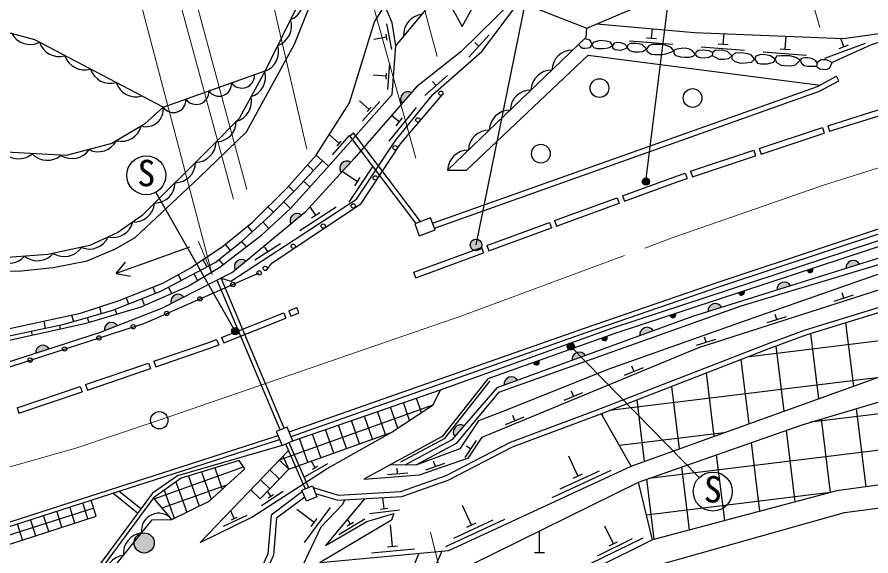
# Model space of a CAD drawing. Units: millimetres at full size, sheet at 1:1000; details may follow other scales. Extents: x 40000 to 680000, y 20000 to 380000.
# Drawn here: x 257796 to 316899, y 268419 to 305738 of the extents above; entities that cross this region are included whole.
import ezdxf
from ezdxf.enums import TextEntityAlignment as Align

# ---------------------------------------------------------------- set-up
doc = ezdxf.new("R2010")
doc.units = ezdxf.units.MM
doc.header["$LTSCALE"] = 1000
doc.linetypes.add('CHAIN', pattern=[18.5, 12, -1.5, 3.5, -1.5])
for name, color, linetype, lineweight in [('M-BGD', 7, 'Continuous', 25), ('M-BGD-EXST', 7, 'Continuous', 25), ('M-BMK', 2, 'CHAIN', 13), ('M-BMK-SRVR', 3, 'Continuous', 25), ('M-STR-HTXT', 7, 'Continuous', 13), ('M-STR-STRC', 7, 'Continuous', 25)]:
    doc.layers.add(name, color=color, linetype=linetype, lineweight=lineweight)
doc.styles.add('ＭＳ ゴシック', font='')
doc.styles.get('ＭＳ ゴシック').set_extended_font_data('MS Gothic')

msp = doc.modelspace()

# ---------------------------------------------------------------- hatches: boundary and pattern name
at = {"layer": 'M-BGD'}
for points in [[(284446, 299760), (285096, 300507, 0.82183)], [(280898, 295693), (280232, 294960, -0.82183)], [(277508, 292021), (276744, 291390, -0.82183)], [(273654, 288836), (272891, 288205, -0.82183)], [(316112, 288623), (315167, 288327, -0.82183)], [(312868, 288340), (312487, 288214, 0.4608), (312751, 288054, 0.4608)], [(311341, 287127), (310396, 286830, -0.82183)], [(308119, 286776), (307738, 286650, 0.4608), (308002, 286490, 0.4608)], [(268460, 285898), (269343, 286348, 0.82183)], [(306570, 285631), (305625, 285334, -0.82183)], [(303370, 285212), (302988, 285086, 0.4608), (303253, 284926, 0.4608)], [(264760, 284360), (263839, 283996, -0.82183)], [(301842, 284009), (300911, 283669, -0.82183)], [(298248, 283498), (298626, 283634, -0.4608), (298516, 283345, -0.4608)], [(260028, 282752), (259085, 282449, -0.82183)], [(297145, 282294), (296215, 281954, -0.82183)], [(293542, 281808), (293920, 281944, -0.4608), (293810, 281655, -0.4608)], [(292449, 280579), (291518, 280239, -0.82183)], [(288096, 276679), (288743, 277430, 0.82183)], [(265893, 269321, -1), (267293, 269321, -0.41421), (266593, 268621, -0.41421)]]:
    msp.add_hatch(color=256, dxfattribs=at).paths.add_polyline_path(points)
at = {"layer": 'M-BGD-EXST'}
for points in [[(301548, 294462, -1), (301109, 294223, -0.41421), (301209, 294562, -0.41421)], [(273115, 284098, -1), (272676, 283859, -0.41421), (272776, 284198, -0.41421)], [(296348, 283041, -1), (295909, 282802, -0.41421), (296008, 283141, -0.41421)]]:
    msp.add_hatch(color=256, dxfattribs=at).paths.add_polyline_path(points)
at = {"layer": 'M-STR-STRC'}
msp.add_hatch(color=256, dxfattribs=at).paths.add_polyline_path([(289230, 289740, -0.41421), (289353, 290292, -0.41421), (289905, 290170, -1)])

# ---------------------------------------------------------------- linework, layer by layer
at = {"layer": 'M-BGD'}
for p, q in [((284011, 303743), (288389, 309006)), ((283728, 303501), (283396, 305270)), ((283424, 304146), (283346, 304558)), ((289063, 302955), (290474, 304510)), ((301718, 304271), (301772, 304933)), ((306679, 303865), (306739, 304592)), ((310969, 303513), (311043, 304418)), ((283385, 304352), (282500, 304186)), ((289768, 303733), (289490, 303985)), ((300198, 304095), (303188, 303850)), ((301369, 304300), (302067, 304243)), ((306331, 303893), (307028, 303836)), ((313718, 302890), (316535, 303922)), ((314694, 303567), (315352, 303808)), ((315023, 303688), (314811, 304266)), ((305160, 303688), (308150, 303443)), ((309450, 303337), (312440, 303092)), ((310620, 303542), (311318, 303485)), ((267907, 299494), (274970, 302023)), ((283462, 300732), (283596, 302527)), ((283350, 301643), (282452, 301710)), ((283334, 301434), (283365, 301853)), ((286019, 300307), (287596, 301694)), ((314676, 301333), (314510, 301638)), ((286808, 301000), (286560, 301282)), ((282176, 299347), (281502, 299943)), ((281714, 298554), (282908, 299901)), ((282037, 299190), (282315, 299504)), ((283545, 297134), (285433, 299465)), ((313910, 298207), (318308, 299597)), ((314036, 297828), (318429, 299215)), ((284256, 298488), (283718, 298923)), ((284035, 298216), (284476, 298760)), ((309165, 296632), (313539, 298085)), ((313539, 298085), (313665, 297706)), ((313910, 298207), (314036, 297828)), ((280087, 296987), (279398, 297596)), ((279625, 296193), (280818, 297541)), ((280832, 297520), (281091, 297715)), ((285403, 291454), (280832, 297520)), ((285720, 291574), (281091, 297715)), ((309291, 296252), (313665, 297706)), ((279948, 296829), (280226, 297144)), ((278498, 296181), (279358, 295406)), ((304420, 295055), (308794, 296509)), ((304546, 294676), (308920, 296129)), ((308794, 296509), (308920, 296129)), ((309165, 296632), (309291, 296252)), ((277892, 295499), (278308, 295118)), ((281360, 294334), (280302, 295036)), ((280779, 292918), (282439, 295417)), ((304049, 294932), (304175, 294553)), ((304420, 295055), (304546, 294676)), ((277633, 294380), (278072, 293978)), ((281166, 294042), (281553, 294625)), ((276574, 294018), (276952, 293648)), ((295005, 291638), (299343, 293228)), ((299343, 293228), (299480, 292852)), ((299700, 293359), (299837, 292983)), ((275162, 292602), (275552, 292220)), ((276252, 292934), (276719, 292476)), ((277376, 290950), (279889, 292588)), ((278469, 292020), (278089, 292602)), ((295143, 291262), (299480, 292852)), ((278175, 291829), (278762, 292211)), ((274823, 291536), (275212, 291103)), ((290311, 289917), (294648, 291507)), ((294648, 291507), (294786, 291131)), ((295005, 291638), (295143, 291262)), ((273736, 291248), (274079, 290867)), ((290448, 289541), (294786, 291131)), ((273336, 290198), (273662, 289835)), ((272210, 290009), (272554, 289575)), ((274264, 288921), (276023, 290068)), ((275144, 289494), (274939, 289808)), ((285259, 288065), (289954, 289786)), ((289954, 289786), (290091, 289410)), ((290311, 289917), (290448, 289541)), ((285397, 287689), (290091, 289410)), ((270653, 288940), (270920, 288435)), ((271771, 288953), (272060, 288589)), ((264649, 287985), (265643, 287803)), ((268945, 287891), (269152, 287500)), ((270036, 287968), (270285, 287497)), ((285397, 287689), (285259, 288065)), ((355864, 288016), (308304, 282176)), ((276009, 277147), (271653, 287525)), ((276278, 277258), (271913, 287657)), ((267198, 287030), (267365, 286606)), ((268268, 287032), (268496, 286602)), ((265339, 286292), (265504, 285873)), ((266435, 286240), (266619, 285772)), ((314365, 286065), (315698, 286493)), ((315031, 286279), (314917, 286636)), ((263491, 285657), (263618, 285215)), ((264574, 285506), (264707, 285170)), ((276600, 285398), (277154, 285619)), ((277302, 285247), (277154, 285619)), ((261571, 285099), (261695, 284664)), ((262657, 284940), (262757, 284591)), ((271953, 283552), (276254, 285261)), ((272101, 283180), (276402, 284889)), ((276254, 285261), (276402, 284889)), ((276600, 285398), (276747, 285026)), ((276747, 285026), (277302, 285247)), ((309716, 284576), (311049, 285003)), ((310383, 284789), (310268, 285146)), ((259648, 284682), (259751, 284201)), ((260729, 284410), (260786, 284143)), ((315707, 280185), (315169, 284572)), ((258773, 283993), (258832, 283713)), ((313295, 279315), (312742, 283825)), ((271608, 283415), (271755, 283043)), ((271953, 283552), (272101, 283180)), ((304828, 283009), (306161, 283436)), ((305495, 283223), (305380, 283580)), ((310883, 278444), (310330, 282954)), ((356398, 283044), (312720, 277681)), ((308472, 277574), (307925, 282029)), ((262531, 280285), (266897, 281772)), ((262660, 279907), (267026, 281394)), ((266897, 281772), (267026, 281394)), ((267264, 281897), (267393, 281519)), ((299852, 280940), (301146, 281475)), ((300499, 281207), (300355, 281554)), ((317308, 280763), (298802, 278491)), ((306060, 276703), (305520, 281096)), ((257798, 278673), (262164, 280160)), ((262164, 280160), (262293, 279782)), ((262531, 280285), (262660, 279907)), ((356665, 280558), (301521, 273787)), ((303648, 275833), (303116, 280164)), ((257927, 278295), (262293, 279782)), ((295670, 279207), (296964, 279743)), ((296317, 279475), (296173, 279822)), ((284964, 277802), (284536, 279037)), ((285783, 278340), (285433, 279348)), ((301236, 274962), (300712, 279231)), ((257798, 278673), (257927, 278295)), ((275966, 275074), (286602, 278877)), ((283291, 276826), (282741, 278415)), ((284145, 277265), (283638, 278726)), ((316563, 273215), (315899, 278626)), ((281502, 276187), (280945, 277793)), ((282397, 276506), (281843, 278104)), ((291602, 277522), (292895, 278058)), ((292248, 277790), (292105, 278136)), ((300314, 274629), (298238, 278272)), ((298331, 278108), (298307, 278299)), ((314093, 272815), (313469, 277903)), ((280608, 275867), (280048, 277482)), ((278818, 275228), (278253, 276860)), ((279713, 275547), (279150, 277171)), ((306731, 276945), (299500, 276058)), ((311654, 272167), (311045, 277125)), ((276373, 276175), (277729, 273067)), ((276610, 276273), (277966, 273164)), ((277924, 274908), (277355, 276549)), ((288823, 275234), (289594, 276403)), ((289208, 275818), (288895, 276025)), ((309215, 271519), (308631, 276279)), ((306776, 270870), (306216, 275432)), ((276604, 274436), (275953, 275060)), ((276604, 274436), (276212, 275331)), ((278433, 274526), (278164, 274994)), ((286090, 274392), (287413, 274851)), ((286751, 274621), (286628, 274976)), ((296617, 273958), (295988, 275320)), ((267292, 272372), (273459, 274600)), ((271474, 274514), (271997, 273038)), ((275947, 273750), (275296, 274374)), ((277742, 273922), (279303, 274818)), ((278251, 274422), (278615, 274631)), ((284139, 274112), (284111, 274486)), ((294825, 272470), (298911, 274356)), ((295380, 273057), (298104, 274314)), ((304337, 270222), (303801, 274586)), ((269657, 273952), (270397, 271866)), ((270566, 274233), (271236, 272343)), ((275290, 273064), (274639, 273688)), ((283441, 274060), (284837, 274165)), ((296299, 273811), (296934, 274105)), ((301898, 269573), (301386, 273740)), ((267833, 271742), (272320, 273333)), ((268795, 273543), (269539, 271445)), ((301782, 269543), (300806, 273536)), ((266138, 271384), (264414, 272763)), ((266364, 271689), (264848, 272902)), ((267989, 272972), (268680, 271023)), ((274633, 272378), (273982, 273002)), ((274716, 271901), (276208, 272909)), ((275361, 272554), (275129, 272897)), ((275187, 272436), (275535, 272672)), ((314069, 272809), (301365, 271249)), ((262705, 270985), (262346, 272100)), ((263282, 271171), (262923, 272285)), ((268519, 270943), (267236, 272437)), ((283206, 271696), (283109, 272453)), ((289255, 270559), (288626, 271921)), ((263103, 271728), (250759, 267792)), ((260896, 270403), (260537, 271518)), ((261800, 270694), (261442, 271809)), ((272832, 271014), (272585, 271544)), ((278352, 270740), (277150, 271636)), ((277697, 269358), (279489, 271763)), ((282191, 271355), (284274, 271621)), ((282963, 271665), (283449, 271727)), ((250947, 267202), (263282, 271171)), ((259087, 269821), (258729, 270936)), ((259992, 270112), (259633, 271227)), ((272092, 270471), (273724, 271231)), ((272642, 270925), (273022, 271103)), ((278143, 270459), (278562, 271020)), ((280070, 269913), (281872, 270993)), ((280653, 270507), (281073, 270759)), ((280863, 270633), (280667, 270961)), ((287464, 269071), (291549, 270957)), ((288019, 269658), (290743, 270915)), ((288937, 270412), (289573, 270706)), ((258183, 269530), (257824, 270645)), ((283791, 269075), (283651, 270569)), ((293956, 268667), (293956, 270159)), ((299069, 269265), (298471, 270476)), ((297492, 267884), (301123, 269678)), ((297978, 268425), (300399, 269621)), ((283443, 269043), (284139, 269108)), ((298786, 269126), (299351, 269405)), ((282326, 268637), (285312, 268917)), ((293606, 268667), (294306, 268667))]:
    msp.add_line(p, q, dxfattribs=at)
for points in [[(292195, 306984), (292562, 306789), (297241, 304981), (302007, 307016), (294431, 309738), (292071, 310342), (284783, 311630), (283194, 317709)], [(278951, 316371), (278517, 311129), (278497, 310269), (277377, 306867), (274970, 302023), (273174, 298725), (271397, 296909), (266465, 292002), (264768, 290818), (262832, 289911), (259936, 289290), (256511, 289039), (252339, 289347), (244677, 287023)], [(244921, 286010), (252700, 288244), (257876, 288150), (260303, 288403), (262638, 288851), (264605, 289683), (265969, 290480), (270359, 294590), (273687, 297795), (276991, 303867), (279428, 309951), (279461, 316526)], [(271913, 287657), (272588, 287450), (281300, 293131), (283995, 297188), (286578, 300377), (289957, 303348), (292630, 306879), (299774, 309980), (297474, 311463)], [(245954, 281715), (262192, 285234), (264865, 286104), (267880, 287302), (269739, 288332), (271990, 289830), (274085, 291531), (276482, 293914), (278498, 296181), (280803, 299803), (282528, 305410), (284829, 308988)], [(267907, 299494), (259021, 304158), (247799, 307243)], [(292195, 306984), (288517, 303322), (285440, 300902), (281128, 295946), (280898, 295693)], [(284011, 303743), (283749, 305341), (283255, 306541)], [(287889, 306375), (288605, 305080), (289321, 306375)], [(287595, 295140), (297184, 304342), (297241, 304981)], [(297927, 305274), (304683, 304675), (314997, 304259), (319753, 304920), (325380, 304920)], [(320299, 304920), (316877, 303787), (314228, 302595)], [(246147, 280915), (262590, 284541), (266383, 285668), (269599, 287090), (271842, 288420), (274730, 290665), (276701, 292456), (279458, 295518), (283760, 300377), (284011, 303743)], [(305938, 303287), (305712, 303404), (305283, 303453), (304952, 303422), (304800, 303305), (304742, 303163), (304849, 303002), (305091, 302935), (305363, 302921), (305690, 302957), (305911, 303066)], [(276632, 277005), (297082, 284197), (306393, 287412), (321381, 292377), (333705, 295961), (341110, 297618), (352014, 299716), (361302, 301130), (367085, 301808), (374144, 302417), (384535, 302930), (393202, 303042), (393428, 303036)], [(276758, 276698), (297191, 283883), (306499, 287098), (321479, 292060), (333788, 295639), (341178, 297294), (352070, 299389), (361346, 300801), (367118, 301478), (374167, 302087), (384545, 302599), (393199, 302710), (393428, 302704)], [(287595, 295140), (288911, 295140), (297330, 303105), (313392, 301029)], [(313185, 302575), (313061, 302739), (312814, 302872), (312532, 302918), (312304, 302921), (312098, 302870), (312007, 302750), (312091, 302544), (312282, 302387), (312486, 302347), (312885, 302340), (313141, 302329)], [(267907, 299494), (266624, 298332), (264347, 296979), (261199, 296142), (255771, 296450), (250705, 297818), (239496, 301837)], [(286558, 291454), (313192, 300920), (314510, 301638)], [(278459, 272742), (279999, 272273), (284429, 272529), (287631, 273669), (292087, 275973), (298077, 278209), (309973, 282823), (312483, 283745), (321418, 286496), (326306, 287967), (332341, 289624), (341109, 291990), (346625, 293198), (355534, 294073), (365406, 296635), (372437, 299090), (373957, 300655), (381564, 301051), (391258, 301301), (396185, 301400), (409296, 301009), (412623, 300717)], [(369573, 300854), (365139, 299887), (361630, 299555), (354044, 298464), (347512, 297318), (339696, 295712), (331643, 293482), (319300, 289623), (304553, 284998), (291001, 280051), (287897, 276448), (284626, 274711)], [(370637, 301242), (367705, 300173), (364890, 299519), (358608, 298829), (352164, 297852), (342792, 296048), (335280, 294165), (318174, 288799), (307885, 285712), (291112, 279734), (288189, 276217), (285387, 274701)], [(286681, 291128), (313334, 300602), (314676, 301333)], [(275095, 288238), (275433, 288688), (281606, 292838), (284328, 296969), (287247, 300366)], [(278287, 273158), (280041, 272625), (284359, 272874), (287492, 273990), (291945, 276292), (297953, 278535), (309850, 283149), (312372, 284076), (321317, 286830), (326210, 288302), (332249, 289960), (341026, 292329), (346571, 293542), (355473, 294417), (365304, 296969)], [(353147, 297240), (348209, 296269), (339430, 294184), (326792, 290873), (325648, 290580), (324691, 290471), (307876, 284579), (298677, 281328), (291608, 278491), (289728, 277767), (288450, 275844), (285387, 274701), (283607, 274724)], [(290380, 280673), (287230, 276685), (281796, 273743), (285643, 274034), (289038, 275212), (289982, 276644), (304983, 282858), (321105, 288025), (326332, 289713), (333592, 291690), (346622, 295230), (353061, 296476)], [(280898, 295693), (277724, 292199), (272735, 288076), (267787, 285555), (263556, 283885), (251386, 279976), (246230, 280548), (243500, 279469)], [(246059, 281281), (261045, 284477), (264418, 285445), (267752, 286759), (271514, 288750), (273304, 290170), (275322, 291986), (277095, 293793), (278928, 295793)], [(246059, 281281), (261045, 284477), (264418, 285445), (267752, 286759), (271514, 288750), (273304, 290170), (275322, 291986), (277095, 293793), (278928, 295793)], [(276886, 276386), (287106, 279928), (299030, 284210), (320095, 291147), (331846, 294691), (333482, 295136), (334202, 295732)], [(334244, 294991), (320217, 290760), (299162, 283826), (290380, 280673)], [(299700, 293359), (303433, 294728), (304049, 294932)], [(299837, 292983), (303565, 294350), (304175, 294553)], [(269725, 289798), (264649, 287985), (265303, 288755)], [(246642, 280325), (251269, 279577), (266648, 284550), (274552, 288014)], [(278768, 267961), (287683, 268797), (300314, 274629), (317820, 280948), (330878, 283759), (337394, 284603), (346039, 286494), (356010, 286657)], [(317485, 263263), (314311, 262820), (309429, 262855), (304890, 263900), (298698, 266509), (297932, 267621), (289196, 267812), (300806, 273536), (312134, 277506), (318778, 279482), (330051, 281905), (337592, 282878), (346477, 284905), (355529, 284970), (356191, 284970)], [(267264, 281897), (270939, 283149), (271608, 283415)], [(267393, 281519), (271077, 282774), (271755, 283043)], [(290530, 280554), (287356, 276535), (284346, 274906)], [(298525, 266760), (315070, 271438), (339546, 274656), (349260, 277078), (352730, 277254), (355290, 275393), (357319, 275315), (370068, 278299), (374148, 279608), (377661, 279328), (381844, 280055), (401428, 280699), (409744, 280556), (408955, 279063), (407144, 276970), (406751, 275131), (387914, 275205), (381022, 275344), (374935, 275323), (351868, 271570), (351357, 274711), (348304, 275712), (347831, 276721)], [(274633, 272378), (276604, 274436), (283697, 276971), (286602, 278877), (287106, 279928)], [(356911, 278262), (346104, 277899), (338616, 275997), (331481, 275246), (319189, 273581), (314528, 272931), (301782, 269543), (297932, 267621)], [(250497, 268591), (262836, 272560), (269876, 274815), (275859, 276750)], [(276575, 275710), (270477, 269343), (274049, 271094), (279267, 274471), (283697, 276971)], [(250588, 268317), (262924, 272286), (269964, 274541), (275968, 276483)], [(276135, 276077), (268893, 273965), (267168, 272776), (262826, 266908)], [(223302, 244551), (231692, 244721), (235054, 245637), (246435, 251905), (254031, 257337), (261385, 263793), (267149, 270925), (268519, 270943), (271084, 272204), (273556, 274461), (273158, 275034), (269151, 273795), (267236, 272437), (262538, 266053)], [(277558, 272873), (275378, 271248), (275147, 268565), (271086, 259421), (262920, 252469), (252176, 248039), (243409, 243200), (239214, 242223), (235046, 239493)], [(277713, 272495), (275756, 271037), (275536, 268465), (271411, 259178), (263129, 252128), (252348, 247682), (243552, 242828), (239372, 241853), (235263, 239162)], [(280477, 272301), (280309, 271950), (278817, 270405), (277124, 266806), (274028, 261130), (271477, 257823), (263131, 251239), (254220, 247136), (245544, 242466), (241591, 240399), (235047, 238814)], [(281855, 272381), (279152, 269151), (282003, 270812), (283864, 271353), (283719, 270904), (278768, 267961), (274484, 260892), (271776, 257311), (263246, 250647), (255609, 247205), (250026, 244182), (243437, 240188)], [(272760, 248275), (274302, 249925), (275972, 251813), (277504, 253612), (278770, 255234), (279857, 256845), (280767, 258239), (281627, 259980), (282626, 261968), (283743, 264390), (284732, 266487), (285622, 268604)], [(287193, 268751), (285327, 264440), (284575, 262513), (283646, 260259), (282717, 258173), (281332, 255800), (280037, 253872), (278276, 251330), (277159, 250094), (276033, 248871)]]:
    msp.add_lwpolyline(points, dxfattribs=at)
for points in [[(297603, 303820), (297481, 304097), (297369, 304155), (297077, 304239), (296663, 303843), (296771, 303731), (296940, 303588), (297106, 303588), (297316, 303610), (297454, 303628)], [(299003, 303780), (298864, 304003), (298573, 304075), (298140, 304110), (297898, 304057), (297670, 303968), (297603, 303820), (297697, 303624), (297952, 303561), (298368, 303552), (298712, 303610), (298824, 303646)], [(300038, 303605), (299911, 303829), (299585, 303954), (299325, 303985), (299138, 303923), (299003, 303780), (299021, 303597), (299196, 303498), (299576, 303445), (299804, 303525)], [(301359, 303529), (301062, 303829), (300628, 303905), (300235, 303914), (300069, 303820), (300038, 303605), (300195, 303431), (300490, 303328), (300852, 303319), (301103, 303355)], [(303256, 303399), (303065, 303629), (302674, 303797), (302258, 303833), (301726, 303833), (301515, 303735), (301359, 303529), (301395, 303386), (301699, 303167), (301972, 303140), (302472, 303145), (302705, 303185), (302920, 303257), (303054, 303306)], [(304742, 303163), (304535, 303413), (304330, 303511), (304034, 303574), (303753, 303556), (303466, 303507), (303337, 303466), (303256, 303399), (303252, 303207), (303373, 303073), (303717, 302988), (304017, 302966), (304334, 302966), (304598, 303029)], [(307270, 303057), (306967, 303358), (306523, 303456), (306111, 303416), (305938, 303287), (305911, 303066), (306368, 302826), (306728, 302826), (307069, 302880)], [(308860, 302830), (308606, 303128), (308295, 303221), (307856, 303261), (307532, 303230), (307270, 303057), (307279, 302840), (307474, 302671), (307900, 302556), (308198, 302560), (308637, 302605)], [(310272, 302821), (309943, 303065), (309610, 303127), (309273, 303141), (308931, 303039), (308860, 302830), (309038, 302547), (309277, 302489), (309730, 302489), (310178, 302613)], [(312007, 302750), (311701, 302936), (311284, 303047), (310707, 303043), (310365, 303029), (310272, 302821), (310365, 302599), (310685, 302409), (310916, 302387), (311346, 302369), (311688, 302427), (311821, 302564)], [(314228, 302595), (313828, 302768), (313440, 302768), (313185, 302575), (313141, 302329), (313370, 302153), (313828, 302118), (314048, 302223)], [(285640, 290597), (286727, 291008), (286414, 291836), (285327, 291426)], [(276135, 276077), (276886, 276386), (276491, 277346), (275741, 277037)], [(277515, 272978), (278239, 273276), (278549, 272521), (277825, 272223)]]:
    msp.add_lwpolyline(points, close=True, dxfattribs=at)
for centre, radius in [((298109, 300821), 650), ((287133, 300464), 150), ((304556, 300133), 650), ((285545, 298615), 150), ((283961, 296685), 150), ((294054, 296278), 650), ((282586, 294597), 150), ((281064, 292654), 150), ((278990, 291260), 150), ((276915, 289865), 150), ((274975, 288328), 150), ((274552, 288014), 150), ((272738, 287219), 150), ((270449, 286216), 150), ((268159, 285212), 150), ((265839, 284288), 150), ((263460, 283519), 150), ((261082, 282750), 150), ((258703, 281981), 150), ((266593, 269321), 700)]:
    msp.add_circle(centre, radius, dxfattribs=at)
for centre, radius, start, end in [((276192, 306897), 1440, 291.84181, 19.78802), ((275356, 305129), 1440, 289.61492, 17.56113), ((285988, 304499), 1440, 96.27438, 184.22058), ((258701, 305280), 1440, 208.43699, 296.38319), ((260708, 304443), 1440, 198.33916, 286.28537), ((274467, 303338), 1440, 289.61492, 17.56113), ((296249, 302009), 1440, 89.85035, 177.79656), ((262479, 303513), 1440, 198.33916, 286.28537), ((264250, 302584), 1440, 198.33916, 286.28537), ((294806, 300624), 1440, 89.85035, 177.79656), ((273358, 301690), 870, 215.05434, 4.33488), ((273560, 301600), 1440, 287.43884, 15.38505), ((266021, 301655), 1440, 198.33916, 286.28537), ((271777, 301124), 870, 215.05434, 4.33488), ((270198, 300559), 870, 215.05434, 4.33488), ((284845, 300069), 505, 60.14931, 217.8075), ((293363, 299239), 1440, 89.85035, 177.79656), ((268619, 299994), 870, 215.05434, 4.33488), ((272589, 299900), 1440, 285.1604, 13.1066), ((266731, 299333), 1187, 253.46841, 7.79395), ((291920, 297854), 1440, 89.85035, 177.79656), ((271530, 298528), 1440, 271.64487, 359.59108), ((265004, 298575), 1440, 256.74256, 344.68876), ((290477, 296469), 1440, 89.85035, 177.79656), ((263404, 297853), 1440, 243.89944, 331.84565), ((270131, 297115), 1440, 270.98205, 358.92826), ((257901, 297367), 1440, 222.77558, 310.72179), ((259897, 297254), 1440, 222.77558, 310.72179), ((261592, 297374), 1440, 237.75388, 325.70008), ((289034, 295084), 1440, 89.85035, 177.79656), ((268716, 295704), 1440, 270.88742, 358.83363), ((280638, 295260), 505, 58.9084, 216.56659), ((267298, 294294), 1440, 270.88742, 358.83363), ((265886, 292982), 1440, 266.93578, 354.88199), ((277189, 291630), 505, 50.74569, 208.40388), ((264421, 291913), 1440, 257.3847, 345.33091), ((262804, 291113), 1440, 247.3468, 335.29301), ((261065, 290592), 1440, 238.11097, 326.05718), ((257243, 290132), 1440, 230.2231, 318.16931), ((259206, 290302), 1440, 231.70486, 319.65107), ((273335, 288445), 505, 50.74569, 208.40388), ((315669, 288381), 505, 28.58099, 186.23918), ((312687, 288247), 203, 189.26593, 27.18931), ((310898, 286885), 505, 28.58099, 186.23918), ((307938, 286683), 203, 189.26593, 27.18931), ((268946, 286035), 505, 38.17128, 195.82947), ((306127, 285389), 505, 28.58099, 186.23918), ((303189, 285119), 203, 189.26593, 27.18931), ((264335, 284087), 505, 32.71399, 190.37218), ((301410, 283747), 505, 31.22828, 188.88647), ((298447, 283536), 203, 190.79307, 28.71645), ((259586, 282507), 505, 28.9754, 186.63359), ((296713, 282032), 505, 31.22828, 188.88647), ((293742, 281846), 203, 190.79307, 28.71645), ((292017, 280317), 505, 31.22828, 188.88647), ((288494, 276991), 505, 60.4168, 218.07499), ((267599, 270183), 1193, 39.58248, 187.86814), ((266595, 268591), 1440, 97.07628, 185.02248), ((265338, 267036), 1440, 97.07628, 185.02248)]:
    msp.add_arc(centre, radius, start, end, dxfattribs=at)
at = {"layer": 'M-BGD-EXST'}
for p, q in [((301328, 294343), (302944, 307354)), ((272896, 283979), (267409, 293605)), ((296128, 282921), (305010, 273842))]:
    msp.add_line(p, q, dxfattribs=at)
for centre, radius in [((266740, 294778), 1350), ((301328, 294343), 250), ((272896, 283979), 250), ((296128, 282921), 250), ((305954, 272877), 1350)]:
    msp.add_circle(centre, radius, dxfattribs=at)
at = {"layer": 'M-BMK'}
msp.add_lwpolyline([(253081, 273394), (261866, 275875), (267641, 277813), (278748, 281643), (288590, 285055), (303082, 290415), (313606, 294098), (321730, 296663), (327762, 298538), (332648, 299886), (342674, 302121), (349043, 303276), (357168, 304592), (363306, 305347), (375317, 306430), (383586, 306857), (393126, 306863), (402137, 306709), (411039, 306140), (419522, 305402), (431871, 303666), (451440, 300341), (463422, 298010), (494641, 291912)], dxfattribs=at)
at = {"layer": 'M-BMK-SRVR'}
msp.add_circle((267641, 277813), 600, dxfattribs=at)
at = {"layer": 'M-STR-HTXT'}
for p, q in [((313368, 305008), (307589, 325734)), ((286873, 303010), (281958, 321351)), ((277861, 296600), (272814, 318415)), ((273705, 293791), (267453, 316969)), ((272784, 293129), (266372, 316654)), ((285403, 295963), (280078, 314992)), ((271305, 287920), (270357, 290185)), ((286418, 270061), (291365, 249782))]:
    msp.add_line(p, q, dxfattribs=at)
msp.add_lwpolyline([(271305, 287920), (261803, 324101), (287940, 330622)], dxfattribs=at)
at = {"layer": 'M-STR-STRC'}
msp.add_line((289567, 289955), (297101, 327013), dxfattribs=at)
msp.add_circle((289567, 289955), 400, dxfattribs=at)

# ---------------------------------------------------------------- texts
at = {"layer": 'M-BGD-EXST', "style": 'ＭＳ ゴシック'}
for p in [(266085, 293486), (305299, 271585)]:
    msp.add_text('S', height=1833, rotation=358.508, dxfattribs=at).set_placement(p, align=Align.BOTTOM_LEFT)

doc.saveas('drawing.dxf')
